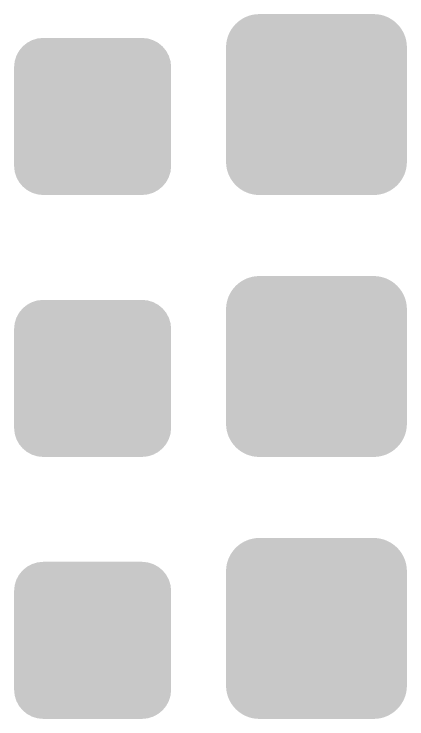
# Model space of a CAD drawing. Header units: millimetres. Extents: x 5277 to 6029, y 2052 to 2709.
# Drawn here: x 5706 to 5722.5, y 2612.63 to 2642.23 of the extents above; entities that cross this region are included whole.
import ezdxf

# ---------------------------------------------------------------- set-up
doc = ezdxf.new("R2010")
doc.units = ezdxf.units.MM
doc.layers.add('RailwayFacility', color=7, linetype='CONTINUOUS', true_color=0x000000)

# ---------------------------------------------------------------- blocks, each defined once
blk = doc.blocks.new('602030203_сущ_мз')
at = {"layer": 'RailwayFacility', "linetype": 'Continuous'}
h = blk.add_hatch(color=256, dxfattribs=at)
edge = h.paths.add_edge_path()
edge.add_spline(control_points=[(0, 0), (0, 0.675), (0.55, 1.225), (1.225, 1.225)], knot_values=[-1, -1, -1, -1, 0, 0, 0, 0], degree=3, periodic=0)
edge.add_line((1.225, 1.225), (5.372, 1.225))
edge.add_spline(control_points=[(5.372, 1.225), (6.047, 1.225), (6.598, 0.675), (6.598, 0)], knot_values=[-1, -1, -1, -1, 0, 0, 0, 0], degree=3, periodic=0)
edge.add_line((6.598, 0), (6.598, -4.147))
edge.add_spline(control_points=[(6.598, -4.147), (6.598, -4.822), (6.047, -5.372), (5.372, -5.372)], knot_values=[-1, -1, -1, -1, 0, 0, 0, 0], degree=3, periodic=0)
edge.add_line((5.372, -5.372), (1.225, -5.372))
edge.add_spline(control_points=[(1.225, -5.372), (0.55, -5.372), (0, -4.822), (0, -4.147)], knot_values=[-1, -1, -1, -1, 0, 0, 0, 0], degree=3, periodic=0)
edge.add_line((0, -4.147), (0, 0))
edge = h.paths.add_edge_path(flags=16)
edge.add_spline(control_points=[(0.313, -4.147), (0.313, -4.652), (0.72, -5.059), (1.225, -5.059)], knot_values=[-1, -1, -1, -1, 0, 0, 0, 0], degree=3, periodic=0)
edge.add_line((1.225, -5.059), (5.372, -5.059))
edge.add_spline(control_points=[(5.372, -5.059), (5.878, -5.059), (6.285, -4.652), (6.285, -4.147)], knot_values=[-1, -1, -1, -1, 0, 0, 0, 0], degree=3, periodic=0)
edge.add_line((6.285, -4.147), (6.285, 0))
edge.add_spline(control_points=[(6.285, 0), (6.285, 0.505), (5.878, 0.912), (5.372, 0.912)], knot_values=[-1, -1, -1, -1, 0, 0, 0, 0], degree=3, periodic=0)
edge.add_line((5.372, 0.912), (1.225, 0.912))
edge.add_spline(control_points=[(1.225, 0.912), (0.72, 0.912), (0.313, 0.505), (0.313, 0)], knot_values=[-1, -1, -1, -1, 0, 0, 0, 0], degree=3, periodic=0)
edge.add_line((0.313, 0), (0.313, -4.147))
at = {"layer": 'RailwayFacility', "linetype": 'Continuous', "true_color": 0xffffff}
h = blk.add_hatch(color=7, dxfattribs=at)
edge = h.paths.add_edge_path()
edge.add_line((0.313, 0), (0.313, -4.147))
edge.add_spline(control_points=[(0.313, -4.147), (0.313, -4.652), (0.72, -5.059), (1.225, -5.059)], knot_values=[-1, -1, -1, -1, 0, 0, 0, 0], degree=3, periodic=0)
edge.add_line((1.225, -5.059), (5.372, -5.059))
edge.add_spline(control_points=[(5.372, -5.059), (5.878, -5.059), (6.285, -4.652), (6.285, -4.147)], knot_values=[-1, -1, -1, -1, 0, 0, 0, 0], degree=3, periodic=0)
edge.add_line((6.285, -4.147), (6.285, 0))
edge.add_spline(control_points=[(6.285, 0), (6.285, 0.505), (5.878, 0.912), (5.372, 0.912)], knot_values=[-1, -1, -1, -1, 0, 0, 0, 0], degree=3, periodic=0)
edge.add_line((5.372, 0.912), (1.225, 0.912))
edge.add_spline(control_points=[(1.225, 0.912), (0.72, 0.912), (0.313, 0.505), (0.313, 0)], knot_values=[-1, -1, -1, -1, 0, 0, 0, 0], degree=3, periodic=0)
at = {"layer": 'RailwayFacility', "linetype": 'Continuous'}
h = blk.add_hatch(color=256, dxfattribs=at)
h.paths.add_polyline_path([(2.09, 0.296), (2.358, 0.384), (2.962, 0.472), (3.3, 0.472), (3.638, 0.472), (4.242, 0.384), (4.51, 0.296), (4.777, 0.207), (5.146, -0.023), (5.248, -0.164), (5.295, -0.172), (5.342, -0.227), (5.342, -0.274), (5.342, -0.297), (5.342, -4.704), (1.258, -4.704), (1.258, -0.431), (1.258, -0.337), (1.258, -0.329), (1.258, -0.274), (1.258, -0.227), (1.305, -0.172), (1.352, -0.164), (1.454, -0.023), (1.823, 0.207)])
h.paths.add_polyline_path([(1.525, -0.564), (1.525, -4.279), (2.31, -4.279), (2.31, -4.083), (2.507, -4.083), (2.507, -4.248), (4.093, -4.248), (4.093, -4.083), (4.29, -4.083), (4.29, -4.279), (5.075, -4.279), (5.075, -0.564)], flags=16)
h.paths.add_polyline_path([(2.318, -0.902), (4.29, -0.902), (4.349, -0.902), (4.447, -0.943), (4.486, -0.985), (4.525, -1.026), (4.565, -1.126), (4.565, -1.185), (4.565, -2.991), (4.565, -3.05), (4.525, -3.15), (4.486, -3.192), (4.447, -3.233), (4.349, -3.274), (4.29, -3.274), (4.282, -3.274), (4.282, -3.745), (4.282, -3.796), (4.231, -3.847), (4.18, -3.847), (4.14, -3.847), (4.14, -4.02), (4.14, -4.052), (4.113, -4.083), (4.085, -4.083), (4.015, -4.083), (3.987, -4.083), (3.96, -4.052), (3.96, -4.02), (3.96, -3.847), (2.64, -3.847), (2.64, -4.02), (2.64, -4.052), (2.613, -4.083), (2.585, -4.083), (2.522, -4.083), (2.491, -4.083), (2.46, -4.052), (2.46, -4.02), (2.46, -3.847), (2.42, -3.847), (2.369, -3.847), (2.318, -3.796), (2.318, -3.745), (2.318, -3.274), (2.259, -3.274), (2.159, -3.233), (2.118, -3.192), (2.077, -3.15), (2.035, -3.05), (2.035, -2.991), (2.035, -1.185), (2.035, -1.126), (2.077, -1.026), (2.118, -0.985), (2.159, -0.943), (2.259, -0.902)], flags=0)
blk = doc.blocks.new('602030203_сущ_рз')
at = {"layer": 'RailwayFacility', "linetype": 'Continuous'}
h = blk.add_hatch(color=256, dxfattribs=at)
edge = h.paths.add_edge_path()
edge.add_spline(control_points=[(-0.095, -0.169), (-0.095, 0.599), (0.531, 1.225), (1.3, 1.225)], knot_values=[-1, -1, -1, -1, 0, 0, 0, 0], degree=3, periodic=0)
edge.add_line((1.3, 1.225), (6.108, 1.225))
edge.add_spline(control_points=[(6.108, 1.225), (6.877, 1.225), (7.503, 0.599), (7.503, -0.169)], knot_values=[-1, -1, -1, -1, 0, 0, 0, 0], degree=3, periodic=0)
edge.add_line((7.503, -0.169), (7.503, -4.978))
edge.add_spline(control_points=[(7.503, -4.978), (7.503, -5.747), (6.877, -6.372), (6.108, -6.372)], knot_values=[-1, -1, -1, -1, 0, 0, 0, 0], degree=3, periodic=0)
edge.add_line((6.108, -6.372), (1.3, -6.372))
edge.add_spline(control_points=[(1.3, -6.372), (0.531, -6.372), (-0.095, -5.747), (-0.095, -4.978)], knot_values=[-1, -1, -1, -1, 0, 0, 0, 0], degree=3, periodic=0)
edge.add_line((-0.095, -4.978), (-0.095, -0.169))
edge = h.paths.add_edge_path(flags=16)
edge.add_spline(control_points=[(0.218, -4.978), (0.218, -5.577), (0.701, -6.059), (1.3, -6.059)], knot_values=[-1, -1, -1, -1, 0, 0, 0, 0], degree=3, periodic=0)
edge.add_line((1.3, -6.059), (6.108, -6.059))
edge.add_spline(control_points=[(6.108, -6.059), (6.707, -6.059), (7.19, -5.577), (7.19, -4.978)], knot_values=[-1, -1, -1, -1, 0, 0, 0, 0], degree=3, periodic=0)
edge.add_line((7.19, -4.978), (7.19, -0.169))
edge.add_spline(control_points=[(7.19, -0.169), (7.19, 0.43), (6.707, 0.912), (6.108, 0.912)], knot_values=[-1, -1, -1, -1, 0, 0, 0, 0], degree=3, periodic=0)
edge.add_line((6.108, 0.912), (1.3, 0.912))
edge.add_spline(control_points=[(1.3, 0.912), (0.701, 0.912), (0.218, 0.43), (0.218, -0.169)], knot_values=[-1, -1, -1, -1, 0, 0, 0, 0], degree=3, periodic=0)
edge.add_line((0.218, -0.169), (0.218, -4.978))
at = {"layer": 'RailwayFacility', "linetype": 'Continuous', "true_color": 0xffffff}
h = blk.add_hatch(color=7, dxfattribs=at)
edge = h.paths.add_edge_path()
edge.add_spline(control_points=[(0.218, -4.978), (0.218, -5.577), (0.701, -6.059), (1.3, -6.059)], knot_values=[-1, -1, -1, -1, 0, 0, 0, 0], degree=3, periodic=0)
edge.add_line((1.3, -6.059), (6.108, -6.059))
edge.add_spline(control_points=[(6.108, -6.059), (6.707, -6.059), (7.19, -5.577), (7.19, -4.978)], knot_values=[-1, -1, -1, -1, 0, 0, 0, 0], degree=3, periodic=0)
edge.add_line((7.19, -4.978), (7.19, -0.169))
edge.add_spline(control_points=[(7.19, -0.169), (7.19, 0.43), (6.707, 0.912), (6.108, 0.912)], knot_values=[-1, -1, -1, -1, 0, 0, 0, 0], degree=3, periodic=0)
edge.add_line((6.108, 0.912), (1.3, 0.912))
edge.add_spline(control_points=[(1.3, 0.912), (0.701, 0.912), (0.218, 0.43), (0.218, -0.169)], knot_values=[-1, -1, -1, -1, 0, 0, 0, 0], degree=3, periodic=0)
edge.add_line((0.218, -0.169), (0.218, -4.978))
at = {"layer": 'RailwayFacility', "linetype": 'Continuous'}
h = blk.add_hatch(color=256, dxfattribs=at)
edge = h.paths.add_edge_path()
edge.add_line((0.426, -0.513), (0.426, -4.634))
edge.add_spline(control_points=[(0.426, -4.634), (0.426, -5.305), (0.973, -5.852), (1.644, -5.852)], knot_values=[0, 0, 0, 0, 1, 1, 1, 1], degree=3, periodic=0)
edge.add_line((1.644, -5.852), (5.765, -5.852))
edge.add_spline(control_points=[(5.765, -5.852), (6.435, -5.852), (6.983, -5.305), (6.983, -4.634)], knot_values=[0, 0, 0, 0, 1, 1, 1, 1], degree=3, periodic=0)
edge.add_line((6.983, -4.634), (6.983, -0.513))
edge.add_spline(control_points=[(6.983, -0.513), (6.983, 0.158), (6.435, 0.705), (5.765, 0.705)], knot_values=[0, 0, 0, 0, 1, 1, 1, 1], degree=3, periodic=0)
edge.add_line((5.765, 0.705), (1.644, 0.705))
edge.add_spline(control_points=[(1.644, 0.705), (0.973, 0.705), (0.426, 0.158), (0.426, -0.513)], knot_values=[0, 0, 0, 0, 1, 1, 1, 1], degree=3, periodic=0)
edge = h.paths.add_edge_path(flags=16)
edge.add_spline(control_points=[(0.737, -4.634), (0.737, -5.136), (1.142, -5.541), (1.644, -5.541)], knot_values=[-1, -1, -1, -1, 0, 0, 0, 0], degree=3, periodic=0)
edge.add_line((1.644, -5.541), (5.765, -5.541))
edge.add_spline(control_points=[(5.765, -5.541), (6.267, -5.541), (6.671, -5.136), (6.671, -4.634)], knot_values=[-1, -1, -1, -1, 0, 0, 0, 0], degree=3, periodic=0)
edge.add_line((6.671, -4.634), (6.671, -0.513))
edge.add_spline(control_points=[(6.671, -0.513), (6.671, -0.011), (6.267, 0.394), (5.765, 0.394)], knot_values=[-1, -1, -1, -1, 0, 0, 0, 0], degree=3, periodic=0)
edge.add_line((5.765, 0.394), (1.644, 0.394))
edge.add_spline(control_points=[(1.644, 0.394), (1.142, 0.394), (0.737, -0.011), (0.737, -0.513)], knot_values=[-1, -1, -1, -1, 0, 0, 0, 0], degree=3, periodic=0)
edge.add_line((0.737, -0.513), (0.737, -4.634))
h = blk.add_hatch(color=256, dxfattribs=at)
h.paths.add_polyline_path([(2.477, -0.217), (2.744, -0.129), (3.349, -0.041), (3.687, -0.041), (4.024, -0.041), (4.629, -0.129), (4.896, -0.217), (5.163, -0.306), (5.532, -0.535), (5.634, -0.677), (5.682, -0.685), (5.729, -0.74), (5.729, -0.787), (5.729, -0.81), (5.729, -5.217), (1.645, -5.217), (1.645, -0.944), (1.645, -0.85), (1.645, -0.842), (1.645, -0.787), (1.645, -0.74), (1.692, -0.685), (1.739, -0.677), (1.841, -0.535), (2.21, -0.306)])
h.paths.add_polyline_path([(1.912, -1.077), (1.912, -4.792), (2.697, -4.792), (2.697, -4.596), (2.893, -4.596), (2.893, -4.761), (4.48, -4.761), (4.48, -4.596), (4.676, -4.596), (4.676, -4.792), (5.462, -4.792), (5.462, -1.077)], flags=16)
h.paths.add_polyline_path([(2.705, -1.415), (4.676, -1.415), (4.735, -1.415), (4.833, -1.456), (4.873, -1.498), (4.912, -1.539), (4.951, -1.639), (4.951, -1.698), (4.951, -3.504), (4.951, -3.563), (4.912, -3.663), (4.873, -3.705), (4.833, -3.746), (4.735, -3.787), (4.676, -3.787), (4.668, -3.787), (4.668, -4.258), (4.668, -4.309), (4.617, -4.36), (4.566, -4.36), (4.527, -4.36), (4.527, -4.533), (4.527, -4.565), (4.5, -4.596), (4.472, -4.596), (4.401, -4.596), (4.374, -4.596), (4.346, -4.565), (4.346, -4.533), (4.346, -4.36), (3.027, -4.36), (3.027, -4.533), (3.027, -4.565), (2.999, -4.596), (2.972, -4.596), (2.909, -4.596), (2.878, -4.596), (2.846, -4.565), (2.846, -4.533), (2.846, -4.36), (2.807, -4.36), (2.756, -4.36), (2.705, -4.309), (2.705, -4.258), (2.705, -3.787), (2.646, -3.787), (2.546, -3.746), (2.505, -3.705), (2.463, -3.663), (2.422, -3.563), (2.422, -3.504), (2.422, -1.698), (2.422, -1.639), (2.463, -1.539), (2.505, -1.498), (2.546, -1.456), (2.646, -1.415)], flags=0)
blk = doc.blocks.new('602030203_план_мз')
at = {"layer": 'RailwayFacility', "linetype": 'Continuous'}
h = blk.add_hatch(color=256, dxfattribs=at)
edge = h.paths.add_edge_path()
edge.add_spline(control_points=[(0, 0), (0, 0.675), (0.55, 1.225), (1.225, 1.225)], knot_values=[-1, -1, -1, -1, 0, 0, 0, 0], degree=3, periodic=0)
edge.add_line((1.225, 1.225), (5.372, 1.225))
edge.add_spline(control_points=[(5.372, 1.225), (6.047, 1.225), (6.598, 0.675), (6.598, 0)], knot_values=[-1, -1, -1, -1, 0, 0, 0, 0], degree=3, periodic=0)
edge.add_line((6.598, 0), (6.598, -4.147))
edge.add_spline(control_points=[(6.598, -4.147), (6.598, -4.822), (6.047, -5.372), (5.372, -5.372)], knot_values=[-1, -1, -1, -1, 0, 0, 0, 0], degree=3, periodic=0)
edge.add_line((5.372, -5.372), (1.225, -5.372))
edge.add_spline(control_points=[(1.225, -5.372), (0.55, -5.372), (0, -4.822), (0, -4.147)], knot_values=[-1, -1, -1, -1, 0, 0, 0, 0], degree=3, periodic=0)
edge.add_line((0, -4.147), (0, 0))
edge = h.paths.add_edge_path(flags=16)
edge.add_spline(control_points=[(0.313, -4.147), (0.313, -4.652), (0.72, -5.059), (1.225, -5.059)], knot_values=[-1, -1, -1, -1, 0, 0, 0, 0], degree=3, periodic=0)
edge.add_line((1.225, -5.059), (5.372, -5.059))
edge.add_spline(control_points=[(5.372, -5.059), (5.878, -5.059), (6.285, -4.652), (6.285, -4.147)], knot_values=[-1, -1, -1, -1, 0, 0, 0, 0], degree=3, periodic=0)
edge.add_line((6.285, -4.147), (6.285, 0))
edge.add_spline(control_points=[(6.285, 0), (6.285, 0.505), (5.878, 0.912), (5.372, 0.912)], knot_values=[-1, -1, -1, -1, 0, 0, 0, 0], degree=3, periodic=0)
edge.add_line((5.372, 0.912), (1.225, 0.912))
edge.add_spline(control_points=[(1.225, 0.912), (0.72, 0.912), (0.313, 0.505), (0.313, 0)], knot_values=[-1, -1, -1, -1, 0, 0, 0, 0], degree=3, periodic=0)
edge.add_line((0.313, 0), (0.313, -4.147))
at = {"layer": 'RailwayFacility', "linetype": 'Continuous', "true_color": 0xff0000}
h = blk.add_hatch(color=1, dxfattribs=at)
edge = h.paths.add_edge_path()
edge.add_line((0.313, 0), (0.313, -4.147))
edge.add_spline(control_points=[(0.313, -4.147), (0.313, -4.652), (0.72, -5.059), (1.225, -5.059)], knot_values=[-1, -1, -1, -1, 0, 0, 0, 0], degree=3, periodic=0)
edge.add_line((1.225, -5.059), (5.372, -5.059))
edge.add_spline(control_points=[(5.372, -5.059), (5.878, -5.059), (6.285, -4.652), (6.285, -4.147)], knot_values=[-1, -1, -1, -1, 0, 0, 0, 0], degree=3, periodic=0)
edge.add_line((6.285, -4.147), (6.285, 0))
edge.add_spline(control_points=[(6.285, 0), (6.285, 0.505), (5.878, 0.912), (5.372, 0.912)], knot_values=[-1, -1, -1, -1, 0, 0, 0, 0], degree=3, periodic=0)
edge.add_line((5.372, 0.912), (1.225, 0.912))
edge.add_spline(control_points=[(1.225, 0.912), (0.72, 0.912), (0.313, 0.505), (0.313, 0)], knot_values=[-1, -1, -1, -1, 0, 0, 0, 0], degree=3, periodic=0)
at = {"layer": 'RailwayFacility', "linetype": 'Continuous'}
h = blk.add_hatch(color=256, dxfattribs=at)
h.paths.add_polyline_path([(2.09, 0.296), (2.358, 0.384), (2.962, 0.472), (3.3, 0.472), (3.638, 0.472), (4.242, 0.384), (4.51, 0.296), (4.777, 0.207), (5.146, -0.023), (5.248, -0.164), (5.295, -0.172), (5.342, -0.227), (5.342, -0.274), (5.342, -0.297), (5.342, -4.704), (1.258, -4.704), (1.258, -0.431), (1.258, -0.337), (1.258, -0.329), (1.258, -0.274), (1.258, -0.227), (1.305, -0.172), (1.352, -0.164), (1.454, -0.023), (1.823, 0.207)])
h.paths.add_polyline_path([(1.525, -0.564), (1.525, -4.279), (2.31, -4.279), (2.31, -4.083), (2.507, -4.083), (2.507, -4.248), (4.093, -4.248), (4.093, -4.083), (4.29, -4.083), (4.29, -4.279), (5.075, -4.279), (5.075, -0.564)], flags=16)
h.paths.add_polyline_path([(2.318, -0.902), (4.29, -0.902), (4.349, -0.902), (4.447, -0.943), (4.486, -0.985), (4.525, -1.026), (4.565, -1.126), (4.565, -1.185), (4.565, -2.991), (4.565, -3.05), (4.525, -3.15), (4.486, -3.192), (4.447, -3.233), (4.349, -3.274), (4.29, -3.274), (4.282, -3.274), (4.282, -3.745), (4.282, -3.796), (4.231, -3.847), (4.18, -3.847), (4.14, -3.847), (4.14, -4.02), (4.14, -4.052), (4.113, -4.083), (4.085, -4.083), (4.015, -4.083), (3.987, -4.083), (3.96, -4.052), (3.96, -4.02), (3.96, -3.847), (2.64, -3.847), (2.64, -4.02), (2.64, -4.052), (2.613, -4.083), (2.585, -4.083), (2.522, -4.083), (2.491, -4.083), (2.46, -4.052), (2.46, -4.02), (2.46, -3.847), (2.42, -3.847), (2.369, -3.847), (2.318, -3.796), (2.318, -3.745), (2.318, -3.274), (2.259, -3.274), (2.159, -3.233), (2.118, -3.192), (2.077, -3.15), (2.035, -3.05), (2.035, -2.991), (2.035, -1.185), (2.035, -1.126), (2.077, -1.026), (2.118, -0.985), (2.159, -0.943), (2.259, -0.902)], flags=0)
blk = doc.blocks.new('602030203_план_рз')
at = {"layer": 'RailwayFacility', "linetype": 'Continuous'}
h = blk.add_hatch(color=256, dxfattribs=at)
edge = h.paths.add_edge_path()
edge.add_spline(control_points=[(-0.095, -0.169), (-0.095, 0.599), (0.531, 1.225), (1.3, 1.225)], knot_values=[-1, -1, -1, -1, 0, 0, 0, 0], degree=3, periodic=0)
edge.add_line((1.3, 1.225), (6.108, 1.225))
edge.add_spline(control_points=[(6.108, 1.225), (6.877, 1.225), (7.503, 0.599), (7.503, -0.169)], knot_values=[-1, -1, -1, -1, 0, 0, 0, 0], degree=3, periodic=0)
edge.add_line((7.503, -0.169), (7.503, -4.978))
edge.add_spline(control_points=[(7.503, -4.978), (7.503, -5.747), (6.877, -6.372), (6.108, -6.372)], knot_values=[-1, -1, -1, -1, 0, 0, 0, 0], degree=3, periodic=0)
edge.add_line((6.108, -6.372), (1.3, -6.372))
edge.add_spline(control_points=[(1.3, -6.372), (0.531, -6.372), (-0.095, -5.747), (-0.095, -4.978)], knot_values=[-1, -1, -1, -1, 0, 0, 0, 0], degree=3, periodic=0)
edge.add_line((-0.095, -4.978), (-0.095, -0.169))
edge = h.paths.add_edge_path(flags=16)
edge.add_spline(control_points=[(0.218, -4.978), (0.218, -5.577), (0.701, -6.059), (1.3, -6.059)], knot_values=[-1, -1, -1, -1, 0, 0, 0, 0], degree=3, periodic=0)
edge.add_line((1.3, -6.059), (6.108, -6.059))
edge.add_spline(control_points=[(6.108, -6.059), (6.707, -6.059), (7.19, -5.577), (7.19, -4.978)], knot_values=[-1, -1, -1, -1, 0, 0, 0, 0], degree=3, periodic=0)
edge.add_line((7.19, -4.978), (7.19, -0.169))
edge.add_spline(control_points=[(7.19, -0.169), (7.19, 0.43), (6.707, 0.912), (6.108, 0.912)], knot_values=[-1, -1, -1, -1, 0, 0, 0, 0], degree=3, periodic=0)
edge.add_line((6.108, 0.912), (1.3, 0.912))
edge.add_spline(control_points=[(1.3, 0.912), (0.701, 0.912), (0.218, 0.43), (0.218, -0.169)], knot_values=[-1, -1, -1, -1, 0, 0, 0, 0], degree=3, periodic=0)
edge.add_line((0.218, -0.169), (0.218, -4.978))
at = {"layer": 'RailwayFacility', "linetype": 'Continuous', "true_color": 0xff0000}
h = blk.add_hatch(color=1, dxfattribs=at)
edge = h.paths.add_edge_path()
edge.add_spline(control_points=[(0.218, -4.978), (0.218, -5.577), (0.701, -6.059), (1.3, -6.059)], knot_values=[-1, -1, -1, -1, 0, 0, 0, 0], degree=3, periodic=0)
edge.add_line((1.3, -6.059), (6.108, -6.059))
edge.add_spline(control_points=[(6.108, -6.059), (6.707, -6.059), (7.19, -5.577), (7.19, -4.978)], knot_values=[-1, -1, -1, -1, 0, 0, 0, 0], degree=3, periodic=0)
edge.add_line((7.19, -4.978), (7.19, -0.169))
edge.add_spline(control_points=[(7.19, -0.169), (7.19, 0.43), (6.707, 0.912), (6.108, 0.912)], knot_values=[-1, -1, -1, -1, 0, 0, 0, 0], degree=3, periodic=0)
edge.add_line((6.108, 0.912), (1.3, 0.912))
edge.add_spline(control_points=[(1.3, 0.912), (0.701, 0.912), (0.218, 0.43), (0.218, -0.169)], knot_values=[-1, -1, -1, -1, 0, 0, 0, 0], degree=3, periodic=0)
edge.add_line((0.218, -0.169), (0.218, -4.978))
at = {"layer": 'RailwayFacility', "linetype": 'Continuous'}
h = blk.add_hatch(color=256, dxfattribs=at)
edge = h.paths.add_edge_path()
edge.add_line((0.426, -0.513), (0.426, -4.634))
edge.add_spline(control_points=[(0.426, -4.634), (0.426, -5.305), (0.973, -5.852), (1.644, -5.852)], knot_values=[0, 0, 0, 0, 1, 1, 1, 1], degree=3, periodic=0)
edge.add_line((1.644, -5.852), (5.765, -5.852))
edge.add_spline(control_points=[(5.765, -5.852), (6.435, -5.852), (6.983, -5.305), (6.983, -4.634)], knot_values=[0, 0, 0, 0, 1, 1, 1, 1], degree=3, periodic=0)
edge.add_line((6.983, -4.634), (6.983, -0.513))
edge.add_spline(control_points=[(6.983, -0.513), (6.983, 0.158), (6.435, 0.705), (5.765, 0.705)], knot_values=[0, 0, 0, 0, 1, 1, 1, 1], degree=3, periodic=0)
edge.add_line((5.765, 0.705), (1.644, 0.705))
edge.add_spline(control_points=[(1.644, 0.705), (0.973, 0.705), (0.426, 0.158), (0.426, -0.513)], knot_values=[0, 0, 0, 0, 1, 1, 1, 1], degree=3, periodic=0)
edge = h.paths.add_edge_path(flags=16)
edge.add_spline(control_points=[(0.737, -4.634), (0.737, -5.136), (1.142, -5.541), (1.644, -5.541)], knot_values=[-1, -1, -1, -1, 0, 0, 0, 0], degree=3, periodic=0)
edge.add_line((1.644, -5.541), (5.765, -5.541))
edge.add_spline(control_points=[(5.765, -5.541), (6.267, -5.541), (6.671, -5.136), (6.671, -4.634)], knot_values=[-1, -1, -1, -1, 0, 0, 0, 0], degree=3, periodic=0)
edge.add_line((6.671, -4.634), (6.671, -0.513))
edge.add_spline(control_points=[(6.671, -0.513), (6.671, -0.011), (6.267, 0.394), (5.765, 0.394)], knot_values=[-1, -1, -1, -1, 0, 0, 0, 0], degree=3, periodic=0)
edge.add_line((5.765, 0.394), (1.644, 0.394))
edge.add_spline(control_points=[(1.644, 0.394), (1.142, 0.394), (0.737, -0.011), (0.737, -0.513)], knot_values=[-1, -1, -1, -1, 0, 0, 0, 0], degree=3, periodic=0)
edge.add_line((0.737, -0.513), (0.737, -4.634))
h = blk.add_hatch(color=256, dxfattribs=at)
h.paths.add_polyline_path([(2.477, -0.217), (2.744, -0.129), (3.349, -0.041), (3.687, -0.041), (4.024, -0.041), (4.629, -0.129), (4.896, -0.217), (5.163, -0.306), (5.532, -0.535), (5.634, -0.677), (5.682, -0.685), (5.729, -0.74), (5.729, -0.787), (5.729, -0.81), (5.729, -5.217), (1.645, -5.217), (1.645, -0.944), (1.645, -0.85), (1.645, -0.842), (1.645, -0.787), (1.645, -0.74), (1.692, -0.685), (1.739, -0.677), (1.841, -0.535), (2.21, -0.306)])
h.paths.add_polyline_path([(1.912, -1.077), (1.912, -4.792), (2.697, -4.792), (2.697, -4.596), (2.893, -4.596), (2.893, -4.761), (4.48, -4.761), (4.48, -4.596), (4.676, -4.596), (4.676, -4.792), (5.462, -4.792), (5.462, -1.077)], flags=16)
h.paths.add_polyline_path([(2.705, -1.415), (4.676, -1.415), (4.735, -1.415), (4.833, -1.456), (4.873, -1.498), (4.912, -1.539), (4.951, -1.639), (4.951, -1.698), (4.951, -3.504), (4.951, -3.563), (4.912, -3.663), (4.873, -3.705), (4.833, -3.746), (4.735, -3.787), (4.676, -3.787), (4.668, -3.787), (4.668, -4.258), (4.668, -4.309), (4.617, -4.36), (4.566, -4.36), (4.527, -4.36), (4.527, -4.533), (4.527, -4.565), (4.5, -4.596), (4.472, -4.596), (4.401, -4.596), (4.374, -4.596), (4.346, -4.565), (4.346, -4.533), (4.346, -4.36), (3.027, -4.36), (3.027, -4.533), (3.027, -4.565), (2.999, -4.596), (2.972, -4.596), (2.909, -4.596), (2.878, -4.596), (2.846, -4.565), (2.846, -4.533), (2.846, -4.36), (2.807, -4.36), (2.756, -4.36), (2.705, -4.309), (2.705, -4.258), (2.705, -3.787), (2.646, -3.787), (2.546, -3.746), (2.505, -3.705), (2.463, -3.663), (2.422, -3.563), (2.422, -3.504), (2.422, -1.698), (2.422, -1.639), (2.463, -1.539), (2.505, -1.498), (2.546, -1.456), (2.646, -1.415)], flags=0)
blk = doc.blocks.new('602030203_рек_мз')
at = {"layer": 'RailwayFacility', "linetype": 'Continuous'}
h = blk.add_hatch(color=256, dxfattribs=at)
edge = h.paths.add_edge_path()
edge.add_spline(control_points=[(0, 0), (0, 0.675), (0.55, 1.225), (1.225, 1.225)], knot_values=[-1, -1, -1, -1, 0, 0, 0, 0], degree=3, periodic=0)
edge.add_line((1.225, 1.225), (5.372, 1.225))
edge.add_spline(control_points=[(5.372, 1.225), (6.047, 1.225), (6.598, 0.675), (6.598, 0)], knot_values=[-1, -1, -1, -1, 0, 0, 0, 0], degree=3, periodic=0)
edge.add_line((6.598, 0), (6.598, -4.147))
edge.add_spline(control_points=[(6.598, -4.147), (6.598, -4.822), (6.047, -5.372), (5.372, -5.372)], knot_values=[-1, -1, -1, -1, 0, 0, 0, 0], degree=3, periodic=0)
edge.add_line((5.372, -5.372), (1.225, -5.372))
edge.add_spline(control_points=[(1.225, -5.372), (0.55, -5.372), (0, -4.822), (0, -4.147)], knot_values=[-1, -1, -1, -1, 0, 0, 0, 0], degree=3, periodic=0)
edge.add_line((0, -4.147), (0, 0))
edge = h.paths.add_edge_path(flags=16)
edge.add_spline(control_points=[(0.313, -4.147), (0.313, -4.652), (0.72, -5.059), (1.225, -5.059)], knot_values=[-1, -1, -1, -1, 0, 0, 0, 0], degree=3, periodic=0)
edge.add_line((1.225, -5.059), (5.372, -5.059))
edge.add_spline(control_points=[(5.372, -5.059), (5.878, -5.059), (6.285, -4.652), (6.285, -4.147)], knot_values=[-1, -1, -1, -1, 0, 0, 0, 0], degree=3, periodic=0)
edge.add_line((6.285, -4.147), (6.285, 0))
edge.add_spline(control_points=[(6.285, 0), (6.285, 0.505), (5.878, 0.912), (5.372, 0.912)], knot_values=[-1, -1, -1, -1, 0, 0, 0, 0], degree=3, periodic=0)
edge.add_line((5.372, 0.912), (1.225, 0.912))
edge.add_spline(control_points=[(1.225, 0.912), (0.72, 0.912), (0.313, 0.505), (0.313, 0)], knot_values=[-1, -1, -1, -1, 0, 0, 0, 0], degree=3, periodic=0)
edge.add_line((0.313, 0), (0.313, -4.147))
at = {"layer": 'RailwayFacility', "linetype": 'Continuous', "true_color": 0xffff00}
h = blk.add_hatch(color=2, dxfattribs=at)
edge = h.paths.add_edge_path()
edge.add_line((0.313, 0), (0.313, -4.147))
edge.add_spline(control_points=[(0.313, -4.147), (0.313, -4.652), (0.72, -5.059), (1.225, -5.059)], knot_values=[-1, -1, -1, -1, 0, 0, 0, 0], degree=3, periodic=0)
edge.add_line((1.225, -5.059), (5.372, -5.059))
edge.add_spline(control_points=[(5.372, -5.059), (5.878, -5.059), (6.285, -4.652), (6.285, -4.147)], knot_values=[-1, -1, -1, -1, 0, 0, 0, 0], degree=3, periodic=0)
edge.add_line((6.285, -4.147), (6.285, 0))
edge.add_spline(control_points=[(6.285, 0), (6.285, 0.505), (5.878, 0.912), (5.372, 0.912)], knot_values=[-1, -1, -1, -1, 0, 0, 0, 0], degree=3, periodic=0)
edge.add_line((5.372, 0.912), (1.225, 0.912))
edge.add_spline(control_points=[(1.225, 0.912), (0.72, 0.912), (0.313, 0.505), (0.313, 0)], knot_values=[-1, -1, -1, -1, 0, 0, 0, 0], degree=3, periodic=0)
at = {"layer": 'RailwayFacility', "linetype": 'Continuous'}
h = blk.add_hatch(color=256, dxfattribs=at)
h.paths.add_polyline_path([(2.09, 0.296), (2.358, 0.384), (2.962, 0.472), (3.3, 0.472), (3.638, 0.472), (4.242, 0.384), (4.51, 0.296), (4.777, 0.207), (5.146, -0.023), (5.248, -0.164), (5.295, -0.172), (5.342, -0.227), (5.342, -0.274), (5.342, -0.297), (5.342, -4.704), (1.258, -4.704), (1.258, -0.431), (1.258, -0.337), (1.258, -0.329), (1.258, -0.274), (1.258, -0.227), (1.305, -0.172), (1.352, -0.164), (1.454, -0.023), (1.823, 0.207)])
h.paths.add_polyline_path([(1.525, -0.564), (1.525, -4.279), (2.31, -4.279), (2.31, -4.083), (2.507, -4.083), (2.507, -4.248), (4.093, -4.248), (4.093, -4.083), (4.29, -4.083), (4.29, -4.279), (5.075, -4.279), (5.075, -0.564)], flags=16)
h.paths.add_polyline_path([(2.318, -0.902), (4.29, -0.902), (4.349, -0.902), (4.447, -0.943), (4.486, -0.985), (4.525, -1.026), (4.565, -1.126), (4.565, -1.185), (4.565, -2.991), (4.565, -3.05), (4.525, -3.15), (4.486, -3.192), (4.447, -3.233), (4.349, -3.274), (4.29, -3.274), (4.282, -3.274), (4.282, -3.745), (4.282, -3.796), (4.231, -3.847), (4.18, -3.847), (4.14, -3.847), (4.14, -4.02), (4.14, -4.052), (4.113, -4.083), (4.085, -4.083), (4.015, -4.083), (3.987, -4.083), (3.96, -4.052), (3.96, -4.02), (3.96, -3.847), (2.64, -3.847), (2.64, -4.02), (2.64, -4.052), (2.613, -4.083), (2.585, -4.083), (2.522, -4.083), (2.491, -4.083), (2.46, -4.052), (2.46, -4.02), (2.46, -3.847), (2.42, -3.847), (2.369, -3.847), (2.318, -3.796), (2.318, -3.745), (2.318, -3.274), (2.259, -3.274), (2.159, -3.233), (2.118, -3.192), (2.077, -3.15), (2.035, -3.05), (2.035, -2.991), (2.035, -1.185), (2.035, -1.126), (2.077, -1.026), (2.118, -0.985), (2.159, -0.943), (2.259, -0.902)], flags=0)
blk = doc.blocks.new('602030203_рек_рз')
at = {"layer": 'RailwayFacility', "linetype": 'Continuous'}
h = blk.add_hatch(color=256, dxfattribs=at)
edge = h.paths.add_edge_path()
edge.add_spline(control_points=[(-0.095, -0.169), (-0.095, 0.599), (0.531, 1.225), (1.3, 1.225)], knot_values=[-1, -1, -1, -1, 0, 0, 0, 0], degree=3, periodic=0)
edge.add_line((1.3, 1.225), (6.108, 1.225))
edge.add_spline(control_points=[(6.108, 1.225), (6.877, 1.225), (7.503, 0.599), (7.503, -0.169)], knot_values=[-1, -1, -1, -1, 0, 0, 0, 0], degree=3, periodic=0)
edge.add_line((7.503, -0.169), (7.503, -4.978))
edge.add_spline(control_points=[(7.503, -4.978), (7.503, -5.747), (6.877, -6.372), (6.108, -6.372)], knot_values=[-1, -1, -1, -1, 0, 0, 0, 0], degree=3, periodic=0)
edge.add_line((6.108, -6.372), (1.3, -6.372))
edge.add_spline(control_points=[(1.3, -6.372), (0.531, -6.372), (-0.095, -5.747), (-0.095, -4.978)], knot_values=[-1, -1, -1, -1, 0, 0, 0, 0], degree=3, periodic=0)
edge.add_line((-0.095, -4.978), (-0.095, -0.169))
edge = h.paths.add_edge_path(flags=16)
edge.add_spline(control_points=[(0.218, -4.978), (0.218, -5.577), (0.701, -6.059), (1.3, -6.059)], knot_values=[-1, -1, -1, -1, 0, 0, 0, 0], degree=3, periodic=0)
edge.add_line((1.3, -6.059), (6.108, -6.059))
edge.add_spline(control_points=[(6.108, -6.059), (6.707, -6.059), (7.19, -5.577), (7.19, -4.978)], knot_values=[-1, -1, -1, -1, 0, 0, 0, 0], degree=3, periodic=0)
edge.add_line((7.19, -4.978), (7.19, -0.169))
edge.add_spline(control_points=[(7.19, -0.169), (7.19, 0.43), (6.707, 0.912), (6.108, 0.912)], knot_values=[-1, -1, -1, -1, 0, 0, 0, 0], degree=3, periodic=0)
edge.add_line((6.108, 0.912), (1.3, 0.912))
edge.add_spline(control_points=[(1.3, 0.912), (0.701, 0.912), (0.218, 0.43), (0.218, -0.169)], knot_values=[-1, -1, -1, -1, 0, 0, 0, 0], degree=3, periodic=0)
edge.add_line((0.218, -0.169), (0.218, -4.978))
at = {"layer": 'RailwayFacility', "linetype": 'Continuous', "true_color": 0xffff00}
h = blk.add_hatch(color=2, dxfattribs=at)
edge = h.paths.add_edge_path()
edge.add_spline(control_points=[(0.218, -4.978), (0.218, -5.577), (0.701, -6.059), (1.3, -6.059)], knot_values=[-1, -1, -1, -1, 0, 0, 0, 0], degree=3, periodic=0)
edge.add_line((1.3, -6.059), (6.108, -6.059))
edge.add_spline(control_points=[(6.108, -6.059), (6.707, -6.059), (7.19, -5.577), (7.19, -4.978)], knot_values=[-1, -1, -1, -1, 0, 0, 0, 0], degree=3, periodic=0)
edge.add_line((7.19, -4.978), (7.19, -0.169))
edge.add_spline(control_points=[(7.19, -0.169), (7.19, 0.43), (6.707, 0.912), (6.108, 0.912)], knot_values=[-1, -1, -1, -1, 0, 0, 0, 0], degree=3, periodic=0)
edge.add_line((6.108, 0.912), (1.3, 0.912))
edge.add_spline(control_points=[(1.3, 0.912), (0.701, 0.912), (0.218, 0.43), (0.218, -0.169)], knot_values=[-1, -1, -1, -1, 0, 0, 0, 0], degree=3, periodic=0)
edge.add_line((0.218, -0.169), (0.218, -4.978))
at = {"layer": 'RailwayFacility', "linetype": 'Continuous'}
h = blk.add_hatch(color=256, dxfattribs=at)
edge = h.paths.add_edge_path()
edge.add_line((0.426, -0.513), (0.426, -4.634))
edge.add_spline(control_points=[(0.426, -4.634), (0.426, -5.305), (0.973, -5.852), (1.644, -5.852)], knot_values=[0, 0, 0, 0, 1, 1, 1, 1], degree=3, periodic=0)
edge.add_line((1.644, -5.852), (5.765, -5.852))
edge.add_spline(control_points=[(5.765, -5.852), (6.435, -5.852), (6.983, -5.305), (6.983, -4.634)], knot_values=[0, 0, 0, 0, 1, 1, 1, 1], degree=3, periodic=0)
edge.add_line((6.983, -4.634), (6.983, -0.513))
edge.add_spline(control_points=[(6.983, -0.513), (6.983, 0.158), (6.435, 0.705), (5.765, 0.705)], knot_values=[0, 0, 0, 0, 1, 1, 1, 1], degree=3, periodic=0)
edge.add_line((5.765, 0.705), (1.644, 0.705))
edge.add_spline(control_points=[(1.644, 0.705), (0.973, 0.705), (0.426, 0.158), (0.426, -0.513)], knot_values=[0, 0, 0, 0, 1, 1, 1, 1], degree=3, periodic=0)
edge = h.paths.add_edge_path(flags=16)
edge.add_spline(control_points=[(0.737, -4.634), (0.737, -5.136), (1.142, -5.541), (1.644, -5.541)], knot_values=[-1, -1, -1, -1, 0, 0, 0, 0], degree=3, periodic=0)
edge.add_line((1.644, -5.541), (5.765, -5.541))
edge.add_spline(control_points=[(5.765, -5.541), (6.267, -5.541), (6.671, -5.136), (6.671, -4.634)], knot_values=[-1, -1, -1, -1, 0, 0, 0, 0], degree=3, periodic=0)
edge.add_line((6.671, -4.634), (6.671, -0.513))
edge.add_spline(control_points=[(6.671, -0.513), (6.671, -0.011), (6.267, 0.394), (5.765, 0.394)], knot_values=[-1, -1, -1, -1, 0, 0, 0, 0], degree=3, periodic=0)
edge.add_line((5.765, 0.394), (1.644, 0.394))
edge.add_spline(control_points=[(1.644, 0.394), (1.142, 0.394), (0.737, -0.011), (0.737, -0.513)], knot_values=[-1, -1, -1, -1, 0, 0, 0, 0], degree=3, periodic=0)
edge.add_line((0.737, -0.513), (0.737, -4.634))
h = blk.add_hatch(color=256, dxfattribs=at)
h.paths.add_polyline_path([(2.477, -0.217), (2.744, -0.129), (3.349, -0.041), (3.687, -0.041), (4.024, -0.041), (4.629, -0.129), (4.896, -0.217), (5.163, -0.306), (5.532, -0.535), (5.634, -0.677), (5.682, -0.685), (5.729, -0.74), (5.729, -0.787), (5.729, -0.81), (5.729, -5.217), (1.645, -5.217), (1.645, -0.944), (1.645, -0.85), (1.645, -0.842), (1.645, -0.787), (1.645, -0.74), (1.692, -0.685), (1.739, -0.677), (1.841, -0.535), (2.21, -0.306)])
h.paths.add_polyline_path([(1.912, -1.077), (1.912, -4.792), (2.697, -4.792), (2.697, -4.596), (2.893, -4.596), (2.893, -4.761), (4.48, -4.761), (4.48, -4.596), (4.676, -4.596), (4.676, -4.792), (5.462, -4.792), (5.462, -1.077)], flags=16)
h.paths.add_polyline_path([(2.705, -1.415), (4.676, -1.415), (4.735, -1.415), (4.833, -1.456), (4.873, -1.498), (4.912, -1.539), (4.951, -1.639), (4.951, -1.698), (4.951, -3.504), (4.951, -3.563), (4.912, -3.663), (4.873, -3.705), (4.833, -3.746), (4.735, -3.787), (4.676, -3.787), (4.668, -3.787), (4.668, -4.258), (4.668, -4.309), (4.617, -4.36), (4.566, -4.36), (4.527, -4.36), (4.527, -4.533), (4.527, -4.565), (4.5, -4.596), (4.472, -4.596), (4.401, -4.596), (4.374, -4.596), (4.346, -4.565), (4.346, -4.533), (4.346, -4.36), (3.027, -4.36), (3.027, -4.533), (3.027, -4.565), (2.999, -4.596), (2.972, -4.596), (2.909, -4.596), (2.878, -4.596), (2.846, -4.565), (2.846, -4.533), (2.846, -4.36), (2.807, -4.36), (2.756, -4.36), (2.705, -4.309), (2.705, -4.258), (2.705, -3.787), (2.646, -3.787), (2.546, -3.746), (2.505, -3.705), (2.463, -3.663), (2.422, -3.563), (2.422, -3.504), (2.422, -1.698), (2.422, -1.639), (2.463, -1.539), (2.505, -1.498), (2.546, -1.456), (2.646, -1.415)], flags=0)

msp = doc.modelspace()

# ---------------------------------------------------------------- block references
at = {"layer": 'RailwayFacility', "linetype": 'Continuous'}
for name, p in [('602030203_сущ_рз', (5715, 2641)), ('602030203_сущ_мз', (5706, 2640)), ('602030203_план_рз', (5715, 2630)), ('602030203_план_мз', (5706, 2629)), ('602030203_рек_рз', (5715, 2619)), ('602030203_рек_мз', (5706, 2618))]:
    msp.add_blockref(name, p, dxfattribs=at)

doc.saveas('drawing.dxf')
